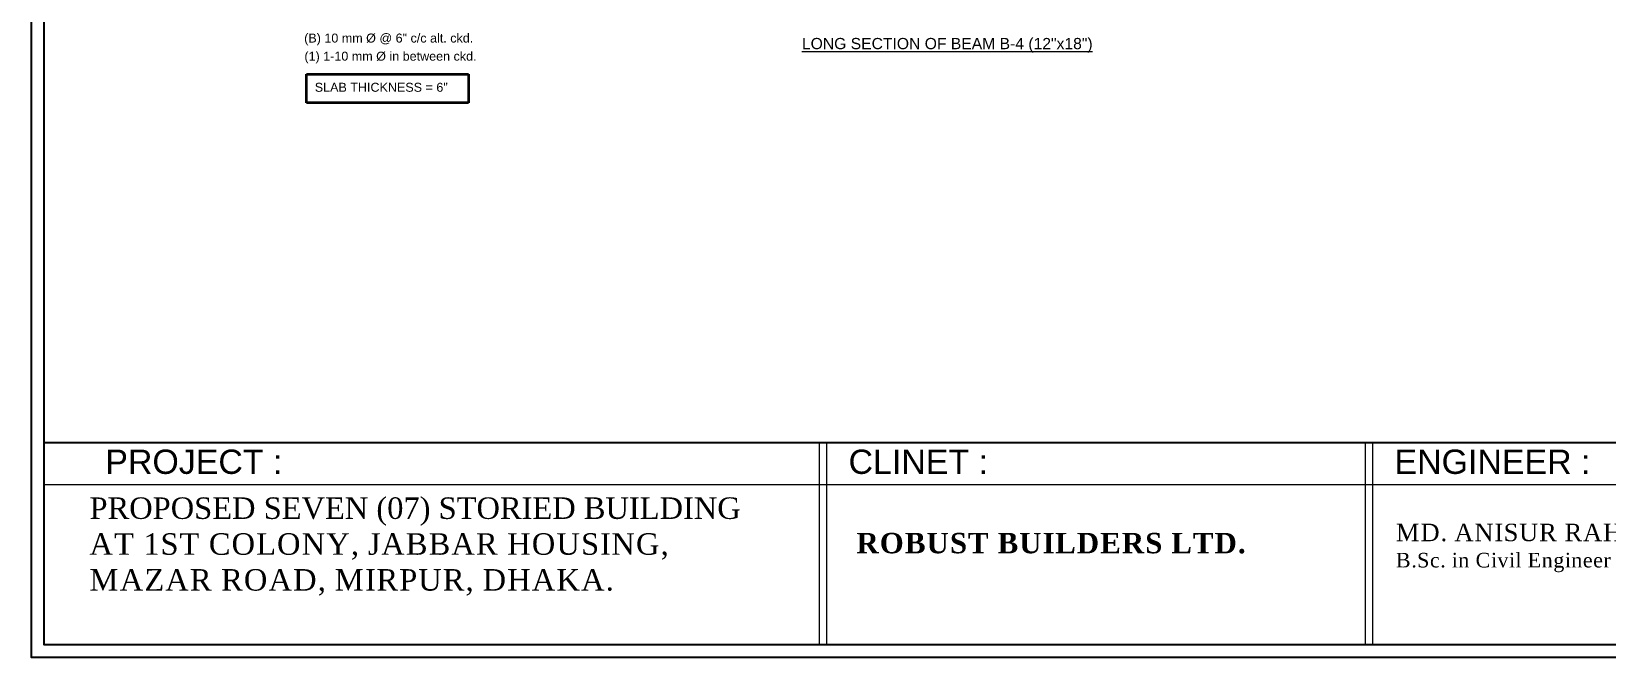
# Model space of a CAD drawing. Extents: x 52891 to 66536, y -48165 to -44533.
# Drawn here: x 64611 to 65313, y -45367 to -45088 of the extents above; entities that cross this region are included whole.
import ezdxf

# ---------------------------------------------------------------- set-up
doc = ezdxf.new("R2010")
doc.units = 0
doc.header["$MEASUREMENT"] = 0
for name, color, linetype, lineweight in [('1TEXT', 7, 'Continuous', 13), ('DIM', 8, 'Continuous', 13), ('ROD', 1, 'Continuous', 35), ('TEXT', 7, 'Continuous', 13), ('WALL', 7, 'Continuous', 30)]:
    doc.layers.add(name, color=color, linetype=linetype, lineweight=lineweight)
doc.layers.add('Layer1', color=174, linetype='Continuous')
doc.styles.add('Arial', font='arial.ttf')
doc.styles.get("Standard").update_dxf_attribs({"font": 'arial.ttf', "width": 0.6, "height": 6})
doc.styles.add('Title', font='arial.ttf', dxfattribs={"height": 375})

# ---------------------------------------------------------------- blocks, each defined once
blk = doc.blocks.new('L')
at = {"layer": 'Layer1', "color": 0}
blk.add_line((0, 65.62), (-777.86, 65.62), dxfattribs=at)
at = {"layer": 'Layer1', "color": 4}
blk.add_lwpolyline([(-781.98, 548.61), (4.12, 548.61), (4.12, -4.12), (-781.98, -4.12)], close=True, dxfattribs=at)
at = {"layer": 'Layer1', "color": 1}
blk.add_lwpolyline([(-777.86, 544.49), (0, 544.49), (0, 0), (-777.86, 0)], close=True, dxfattribs=at)
at = {"layer": 'TEXT', "color": 0}
for p, q in [((0, 65.62), (-777.86, 65.62)), ((-525.74, 0.31), (-525.74, 65.62)), ((-523.37, 0.31), (-523.37, 65.62)), ((-348.23, 0.31), (-348.23, 65.62)), ((-345.86, 0.31), (-345.86, 65.62)), ((-777.86, 52.07), (0, 52.07))]:
    blk.add_line(p, q, dxfattribs=at)
at = {"layer": 'TEXT', "color": 4, "lineweight": 13, "char_height": 7.894, "attachment_point": 1, "style": 'Arial'}
for s, insert in [('PROJECT :', (-757.98, 63.44)), ('CLINET :', (-516.31, 63.44)), ('ENGINEER :', (-338.79, 63.44))]:
    blk.add_mtext(s, dxfattribs=dict(at, insert=insert))
at = {"layer": 'TEXT', "color": 3, "lineweight": 13, "attachment_point": 1, "style": 'Arial'}
for s, insert, char_height, width in [('\\pt139.4;{\\fTimes New Roman|b1|i0|c0|p18;\\T1.05;\\C5;ROBUST BUILDERS LTD.}', (-513.76, 36.38), 6.64, 133.2452), ('{\\fTimes New Roman|b0|i0|c0|p18;\\T1.05;MD. ANISUR RAHMAN\\P\\H0.8344x;B.Sc. in Civil Engineer}', (-338.33, 39.36), 5.6834, 108.3857)]:
    blk.add_mtext(s, dxfattribs=dict(at, insert=insert, char_height=char_height, width=width))
at = {"layer": 'WALL', "color": 4, "linetype": 'ByBlock', "lineweight": 25, "insert": (-763.12, 47.91), "char_height": 6.9904, "width": 217.6986, "attachment_point": 1}
blk.add_mtext('{\\fTimes New Roman|b0|i0|c0|p18;\\W1;\\C144;PROPOSED SEVEN (07) STORIED BUILDING\\P\\T1.05;AT 1ST COLONY, JABBAR HOUSING, MAZAR ROAD, MIRPUR, DHAKA.}', dxfattribs=at)

msp = doc.modelspace()

# ---------------------------------------------------------------- linework, layer by layer
at = {"layer": 'ROD'}
for p, q in [((64733.73, -45106.85, -0.49), (64805.85, -45106.85, -0.49)), ((64733.73, -45119.68, -0.49), (64733.73, -45106.85, -0.49)), ((64805.85, -45106.85, -0.49), (64805.85, -45119.68, -0.49)), ((64805.85, -45119.68, -0.49), (64733.73, -45119.68, -0.49))]:
    msp.add_line(p, q, dxfattribs=at)

# ---------------------------------------------------------------- block references
at = {"layer": 'WALL', "xscale": 1.370411425996281, "yscale": 1.370411425996281, "zscale": 1.370411425990245}
msp.add_blockref('L', (65682.8, -45361.02), dxfattribs=at)

# ---------------------------------------------------------------- texts
at = {"layer": '1TEXT', "style": 'Title'}
msp.add_text('%%ULONG SECTION OF BEAM B-4 (12"x18")', height=5, dxfattribs=at).set_placement((64954.47, -45095.74, -2.44))
at = {"layer": 'DIM', "style": 'Arial'}
for s, p in [('(B) 10 mm %%C @ 6" c/c alt. ckd.', (64732.67, -45092.79, -0.49)), ('(1) 1-10 mm %%C in between ckd.', (64732.78, -45100.86, -0.49)), ('SLAB THICKNESS = 6"', (64737.38, -45114.71, -0.49))]:
    msp.add_text(s, height=4, dxfattribs=at).set_placement(p)

doc.saveas('drawing.dxf')
